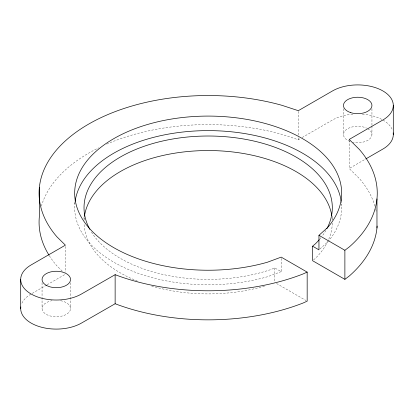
<?xml version="1.0" encoding="UTF-8"?>
<svg xmlns="http://www.w3.org/2000/svg" width="414" height="414" viewBox="0 0 414 414"><rect width="100%" height="100%" fill="white"/><g stroke="black" fill="none" stroke-linecap="round" stroke-linejoin="round"><path stroke-width="0.31" stroke-dasharray="2.07 1.55" d="M319.882 249.021L327.764 241.931A133.494 77.071 0 0 0 341.524 204.164M313.564 259.914L315.458 258.289A124.148 71.679 0 0 0 327.971 241.031M32.23 293.371L46.601 285.075M47.149 284.754L65.386 274.228M106.719 144.124A169.093 97.626 0 0 1 281.981 134.39L298.303 139.751L299.959 138.799M302.168 137.52L332.53 119.993A35.599 20.55 0 0 1 353.054 114.15M374.955 206.151A169.093 97.626 0 0 0 359.336 178.486L349.204 168.498L365.21 159.255M281.199 258.383L281.199 271.651L274.844 267.982L269.85 269.897A124.148 71.679 0 0 1 91.127 231.592M281.199 271.651L267.475 276.738A133.494 77.071 0 0 1 134.043 271.791A133.494 77.071 0 0 1 74.975 202.534M276.516 283.481L306.055 300.538M62.297 271.186L56.997 265.964A169.093 97.626 0 0 1 49.37 255.764M371.943 108.691L371.943 125.483M371.943 126.13L371.943 134.524M349.204 140.077L349.204 168.498M343.465 108.691L343.465 134.524M341.607 200.997L341.607 205.422M332.318 216.17L332.318 219.958M298.303 111.335L298.303 135.233M298.303 137.815L298.303 139.751M274.844 267.982L274.844 282.519M84.021 216.905L84.021 220.067M74.846 202.524L74.846 203.791M70.535 282.705L70.535 308.539M65.386 246.454L65.386 272.288M42.057 282.705L42.057 308.539M325.911 230.422A124.148 71.679 0 0 1 322.692 235.364M320.876 237.745A124.148 71.679 0 0 1 319.711 239.163M367.772 128.713A14.242 8.223 0 0 1 369.712 138.944A14.242 8.223 0 0 1 352.837 142.25M349.949 141.422A14.242 8.223 0 0 1 346.182 129.696A14.242 8.223 0 0 1 366.664 128.138M332.307 223.11A124.148 71.679 0 0 1 328.732 239.328M264.489 286.1A124.148 71.679 0 0 1 150.437 285.681M137.36 281.101A124.148 71.679 0 0 1 84.052 223.834M84.073 220.088A124.148 71.679 0 0 1 84.358 216.962M332.111 218.111A124.148 71.679 0 0 1 332.256 219.989M362.348 114.15A35.599 20.55 0 0 1 392.089 129.204M60.579 300.699A14.242 8.223 0 0 1 67.844 313.351A14.242 8.223 0 0 1 44.753 313.351A14.242 8.223 0 0 1 52.019 300.699M41.374 206.188A169.093 97.626 0 0 1 98.646 147.845M375.741 209.163A169.093 97.626 0 0 1 376.254 211.58M21.911 303.219A35.599 20.55 0 0 1 31.128 294.007"/><path stroke-width="0.62" d="M319.313 239.628A124.148 71.679 0 0 1 315.458 243.758L312.617 246.195L318.956 249.854L318.956 235.323L327.764 227.4A133.494 77.071 0 0 0 228.575 116.991A133.494 77.071 0 0 0 76.243 204.94A133.494 77.071 0 0 0 267.475 262.207L281.199 257.12L307.167 272.112L307.167 301.18L303.012 303.048A169.093 97.626 0 0 1 115.133 303.741L81.47 323.07A35.599 20.55 0 0 1 41.395 327.205A35.599 20.55 0 0 1 20.809 306.929M312.617 246.195L312.617 260.727L344.883 279.357L344.883 250.289L349.364 246.873A169.093 97.626 0 0 0 359.336 149.418L349.204 139.43L382.872 119.993A35.599 20.55 0 0 0 382.872 90.93A35.599 20.55 0 0 0 332.53 90.93L298.303 110.688L281.981 105.327A169.093 97.626 0 0 0 87.835 124.573A169.093 97.626 0 0 0 56.997 236.896L65.386 245.16L31.128 264.939A35.599 20.55 0 0 0 31.128 294.007A35.599 20.55 0 0 0 81.47 294.007L115.133 274.679A169.093 97.626 0 0 0 303.012 273.98L307.167 272.112M344.883 279.357L349.364 275.936A169.093 97.626 0 0 0 377.128 226.07M365.764 158.94L382.872 149.061A35.599 20.55 0 0 0 393.191 132.915M318.956 235.323L344.883 250.289M393.3 105.461L393.3 134.524M376.968 198.917L376.968 227.985M115.133 274.679L115.133 303.741M39.371 187.397L39.371 216.465A169.093 97.626 0 0 0 49.043 255.241M20.7 279.476L20.7 308.539M75.136 201.282A133.494 77.071 0 0 1 207.947 130.622A133.494 77.071 0 0 1 341.162 201.023M89.833 229.366A124.148 71.679 0 0 1 207.605 136.015A124.148 71.679 0 0 1 326.843 228.745M84.44 216.336A124.148 71.679 0 0 1 207.538 150.546A124.148 71.679 0 0 1 331.79 215.611M350.58 112.582A14.242 8.223 0 0 0 371.943 105.461A14.242 8.223 0 0 0 350.58 98.341A14.242 8.223 0 0 0 350.58 112.582M46.228 285.287A14.242 8.223 0 0 0 70.054 281.603A14.242 8.223 0 0 0 52.614 271.532A14.242 8.223 0 0 0 46.228 285.287"/></g></svg>
